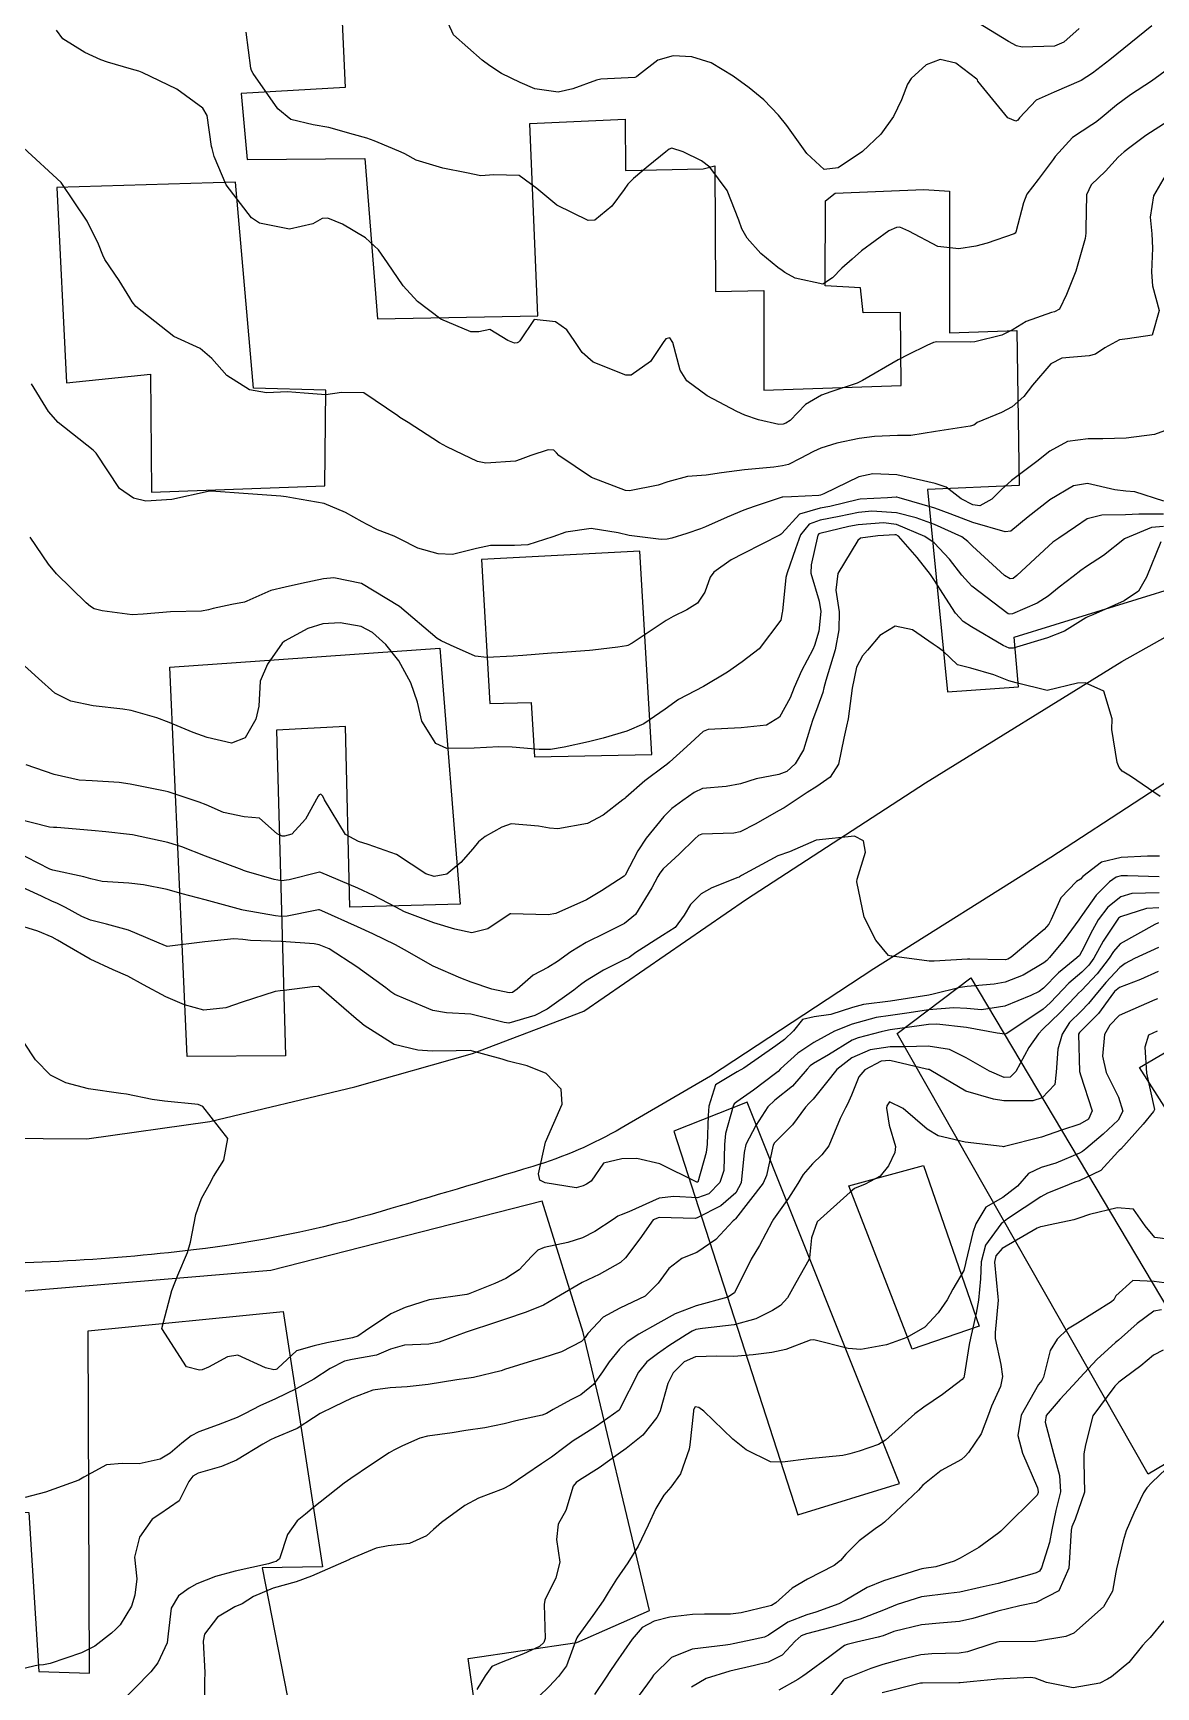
# Model space of a CAD drawing. Header units: metres. Extents: x 307586 to 320046, y 7427249 to 7434250.
# Drawn here: x 319440.1 to 319499, y 7429163.7 to 7429250.4 of the extents above; entities that cross this region are included whole.
import ezdxf

# ---------------------------------------------------------------- set-up
doc = ezdxf.new("R2010")
doc.units = ezdxf.units.M
doc.header["$MEASUREMENT"] = 0
for name, color, linetype in [('Curvas de Nivel 1m', 11, 'Continuous'), ('Curvas de Nivel 5m', 15, 'Continuous'), ('Edificações', 30, 'Continuous'), ('Vias Primárias', 230, 'Continuous')]:
    doc.layers.add(name, color=color, linetype=linetype)

msp = doc.modelspace()

# ---------------------------------------------------------------- linework, layer by layer
at = {"layer": 'Curvas de Nivel 1m', "flags": 128}
for points, elevation in [([(319498.755, 7429250.785), (319497.653, 7429249.89), (319496.544, 7429249.001), (319495.637, 7429248.3), (319495.044, 7429247.919), (319493.627, 7429247.3), (319492.687, 7429246.885), (319491.812, 7429245.958), (319491.727, 7429245.843), (319491.61, 7429245.788), (319491.2, 7429245.964), (319489.632, 7429247.878), (319489.602, 7429247.95), (319489.58, 7429247.981), (319488.47, 7429248.826), (319487.643, 7429249.024), (319486.924, 7429248.733), (319486.135, 7429248.025), (319485.94, 7429247.717), (319485.622, 7429246.897), (319485.202, 7429246.036), (319484.546, 7429245.098), (319483.585, 7429244.199), (319483.503, 7429244.142), (319483.367, 7429244.062), (319482.308, 7429243.341), (319481.575, 7429243.249), (319480.666, 7429244.089), (319479.605, 7429245.563), (319479.171, 7429246.107), (319478.406, 7429246.903), (319477.627, 7429247.533), (319476.788, 7429248.138), (319475.64, 7429248.834), (319474.634, 7429249.157), (319473.643, 7429249.212), (319472.841, 7429248.988), (319471.837, 7429248.198), (319471.722, 7429248.109), (319471.632, 7429248.076), (319469.862, 7429247.986), (319469.629, 7429247.942), (319468.386, 7429247.474), (319467.619, 7429247.302), (319466.402, 7429247.481), (319465.626, 7429247.803), (319464.655, 7429248.285), (319464.031, 7429248.688), (319463.64, 7429248.983), (319462.133, 7429250.315), (319461.668, 7429251.346)], 862), ([(319494.945, 7429250.64), (319494.132, 7429249.933), (319493.651, 7429249.721), (319491.942, 7429249.665), (319491.651, 7429249.73), (319491.24, 7429249.964), (319489.667, 7429250.917)], 863), ([(319499.64, 7429248.554), (319498.73, 7429247.874), (319497.626, 7429247.156), (319496.899, 7429246.618), (319496.04, 7429245.906), (319495.802, 7429245.716), (319495.608, 7429245.596), (319494.589, 7429244.934), (319493.687, 7429243.938), (319493.581, 7429243.779), (319492.788, 7429242.73), (319492.198, 7429241.954), (319492.011, 7429241.5), (319491.623, 7429239.959), (319491.58, 7429239.912), (319491.532, 7429239.883), (319490.118, 7429239.384), (319489.525, 7429239.231), (319488.63, 7429239.099), (319487.525, 7429239.216), (319485.999, 7429240.025), (319485.536, 7429240.218), (319485.355, 7429240.213), (319484.95, 7429240.039), (319483.522, 7429238.977), (319483.037, 7429238.546), (319482.488, 7429238.07), (319482.009, 7429237.574), (319481.505, 7429237.242), (319480.052, 7429237.55), (319479.51, 7429237.854), (319479.362, 7429237.953), (319479.143, 7429238.106), (319478.246, 7429238.845), (319477.528, 7429239.653), (319477.245, 7429240.133), (319477.087, 7429240.587), (319476.483, 7429242.141), (319475.575, 7429243.376), (319475.133, 7429243.711), (319474.176, 7429244.171), (319473.586, 7429244.362), (319473.443, 7429244.323), (319473.258, 7429244.183), (319472.346, 7429243.422), (319471.569, 7429242.776), (319471.279, 7429242.489), (319471.086, 7429242.205), (319470.442, 7429241.319), (319469.539, 7429240.597), (319469.189, 7429240.575), (319467.55, 7429241.372), (319466.505, 7429242.261), (319465.57, 7429242.935), (319464.247, 7429242.967), (319463.569, 7429242.919), (319462.811, 7429243.068), (319461.573, 7429243.316), (319460.167, 7429243.744), (319459.58, 7429244.064), (319459.395, 7429244.157), (319458.938, 7429244.35), (319457.98, 7429244.757), (319457.588, 7429244.886), (319456.88, 7429245.087), (319455.594, 7429245.459), (319454.778, 7429245.586), (319453.597, 7429245.865), (319452.916, 7429246.427), (319451.631, 7429248.284), (319451.547, 7429248.441), (319451.508, 7429248.567), (319451.262, 7429250.444)], 861), ([(319499.576, 7429243.129), (319498.843, 7429241.871), (319498.664, 7429240.756), (319498.74, 7429239.872), (319498.781, 7429239.127), (319498.73, 7429237.872), (319498.781, 7429237.146), (319499.136, 7429235.865), (319498.773, 7429234.571), (319497.47, 7429234.373), (319497.046, 7429234.318), (319496.291, 7429233.902), (319495.803, 7429233.563), (319495.459, 7429233.472), (319494.028, 7429233.353), (319493.454, 7429233.062), (319492.484, 7429231.944), (319492.029, 7429231.356), (319491.426, 7429230.809), (319490.872, 7429230.514), (319489.597, 7429229.978), (319489.486, 7429229.906), (319489.412, 7429229.843), (319489.227, 7429229.799), (319487.408, 7429229.517), (319486.119, 7429229.309), (319485.406, 7429229.309), (319484.2, 7429229.247), (319483.404, 7429229.141), (319482.24, 7429228.906), (319481.398, 7429228.636), (319481.015, 7429228.466), (319480.311, 7429228.091), (319479.696, 7429227.791), (319479.389, 7429227.713), (319478.932, 7429227.65), (319477.387, 7429227.502), (319476.189, 7429227.338), (319475.384, 7429227.229), (319474.396, 7429227.147), (319473.373, 7429226.874), (319472.856, 7429226.692), (319471.366, 7429226.404), (319471.151, 7429226.418), (319469.376, 7429227.107), (319467.66, 7429228.246), (319467.536, 7429228.39), (319467.396, 7429228.541), (319467.091, 7429228.558), (319466.188, 7429228.262), (319465.621, 7429228.037), (319465.388, 7429227.961), (319463.823, 7429227.849), (319463.388, 7429227.938), (319462.625, 7429228.302), (319461.79, 7429228.709), (319461.399, 7429228.92), (319459.755, 7429229.991), (319459.411, 7429230.196), (319459.321, 7429230.251), (319459.214, 7429230.343), (319457.431, 7429231.546), (319456.256, 7429231.556), (319455.429, 7429231.431), (319454.31, 7429231.526), (319453.431, 7429231.593), (319452.318, 7429231.542), (319451.432, 7429231.693), (319450.249, 7429232.452), (319449.452, 7429233.335), (319448.856, 7429233.868), (319447.463, 7429234.49), (319445.479, 7429236.073), (319445.281, 7429236.313), (319445.166, 7429236.515), (319444.594, 7429237.426), (319443.845, 7429238.535), (319443.736, 7429238.758), (319443.521, 7429239.328), (319442.92, 7429240.546), (319441.563, 7429242.56), (319439.581, 7429244.385)], 859), ([(319499.41, 7429229.546), (319498.896, 7429229.356), (319497.406, 7429229.162), (319496.181, 7429229.127), (319495.405, 7429229.137), (319494.333, 7429228.992), (319493.398, 7429228.486), (319492.713, 7429227.94), (319491.383, 7429226.946), (319490.863, 7429226.48), (319490.365, 7429225.97), (319489.722, 7429225.622), (319489.368, 7429225.668), (319488.753, 7429225.989), (319487.968, 7429226.59), (319487.381, 7429226.789), (319486.394, 7429227.009), (319485.385, 7429227.234), (319484.126, 7429227.302), (319483.384, 7429227.128), (319481.55, 7429226.252), (319481.374, 7429226.173), (319481.296, 7429226.159), (319479.849, 7429226.095), (319479.398, 7429226.074), (319479.373, 7429226.074), (319477.899, 7429225.587), (319477.362, 7429225.383), (319476.478, 7429225.017), (319475.348, 7429224.513), (319475.09, 7429224.408), (319474.36, 7429224.16), (319473.588, 7429223.92), (319473.34, 7429223.872), (319473.024, 7429223.859), (319471.342, 7429224.062), (319470.761, 7429224.206), (319469.345, 7429224.431), (319468.02, 7429224.24), (319467.34, 7429223.985), (319466.029, 7429223.57), (319465.336, 7429223.536), (319464.08, 7429223.538), (319463.334, 7429223.376), (319462.079, 7429223.057), (319461.331, 7429223.1), (319460.266, 7429223.398), (319459.338, 7429223.862), (319459.014, 7429224.019), (319458.151, 7429224.358), (319457.609, 7429224.63), (319457.347, 7429224.78), (319456.465, 7429225.265), (319455.356, 7429225.734), (319453.74, 7429226.026), (319453.36, 7429226.092), (319453.075, 7429226.129), (319451.361, 7429226.248), (319449.432, 7429226.39), (319449.362, 7429226.388), (319449.27, 7429226.369), (319447.357, 7429225.941), (319446.004, 7429225.856), (319445.358, 7429226.01), (319444.619, 7429226.517), (319443.39, 7429228.374), (319443.231, 7429228.542), (319441.407, 7429229.99), (319440.896, 7429230.565), (319440, 7429232.009)], 858), ([(319499.373, 7429225.86), (319497.85, 7429226.355), (319497.378, 7429226.38), (319496.812, 7429226.462), (319495.382, 7429226.787), (319494.636, 7429226.662), (319493.402, 7429225.93), (319493.386, 7429225.917), (319492.271, 7429225.035), (319491.348, 7429224.279), (319491.064, 7429224.246), (319489.354, 7429224.736), (319488.167, 7429225.192), (319487.365, 7429225.49), (319485.505, 7429226.029), (319485.373, 7429226.064), (319485.337, 7429226.067), (319484.887, 7429226.035), (319483.457, 7429225.963), (319483.371, 7429225.95), (319481.857, 7429225.581), (319481.364, 7429225.502), (319480.27, 7429225.18), (319479.344, 7429224.164), (319479.315, 7429224.129), (319479.262, 7429224.101), (319477.333, 7429223.123), (319476.685, 7429222.781), (319475.783, 7429222.145), (319475.593, 7429221.873), (319475.307, 7429221.088), (319474.934, 7429220.519), (319474.363, 7429220.159), (319473.647, 7429219.809), (319473.287, 7429219.603), (319471.494, 7429218.415), (319471.274, 7429218.299), (319471.202, 7429218.272), (319470.74, 7429218.205), (319469.445, 7429218.043), (319469.27, 7429218.031), (319467.598, 7429217.915), (319467.268, 7429217.892), (319465.769, 7429217.762), (319465.265, 7429217.732), (319463.882, 7429217.665), (319463.264, 7429217.725), (319461.969, 7429218.31), (319461.488, 7429218.529), (319461.276, 7429218.657), (319459.293, 7429220.34), (319457.31, 7429221.535), (319455.86, 7429221.84), (319455.314, 7429221.797), (319454.169, 7429221.543), (319453.307, 7429221.347), (319452.547, 7429221.179), (319451.296, 7429220.626), (319451.165, 7429220.571), (319450.505, 7429220.448), (319449.522, 7429220.226), (319449.29, 7429220.157), (319448.921, 7429220.097), (319447.289, 7429220.065), (319445.862, 7429219.929), (319445.287, 7429219.906), (319443.712, 7429220.102), (319443.29, 7429220.211), (319443.095, 7429220.337), (319442.879, 7429220.536), (319441.315, 7429222.044), (319440.893, 7429222.564), (319439.935, 7429223.976)], 857), ([(319499.363, 7429225.185), (319498.06, 7429225.182), (319497.362, 7429225.144), (319496.129, 7429225.135), (319495.358, 7429224.93), (319494.747, 7429224.521), (319493.864, 7429223.925), (319493.563, 7429223.706), (319493.339, 7429223.518), (319491.675, 7429221.955), (319491.479, 7429221.799), (319491.32, 7429221.783), (319491.016, 7429221.963), (319489.338, 7429223.497), (319489.104, 7429223.747), (319488.781, 7429223.988), (319487.352, 7429224.633), (319486.39, 7429224.988), (319485.361, 7429225.257), (319484.064, 7429225.341), (319483.361, 7429225.267), (319482.362, 7429225.06), (319481.355, 7429224.86), (319480.776, 7429224.661), (319480.334, 7429224.09), (319480.07, 7429223.358), (319479.621, 7429222.097), (319479.564, 7429221.853), (319479.381, 7429220.099), (319479.37, 7429220.021), (319479.288, 7429219.625), (319478.158, 7429218.117), (319477.263, 7429217.441), (319476.49, 7429216.902), (319475.243, 7429216.15), (319473.932, 7429215.467), (319473.231, 7429214.959), (319472.108, 7429214.187), (319471.219, 7429213.793), (319469.985, 7429213.442), (319469.213, 7429213.248), (319467.932, 7429212.961), (319467.209, 7429212.847), (319466.628, 7429212.837), (319465.21, 7429212.962), (319464.504, 7429212.983), (319463.209, 7429212.916), (319461.783, 7429212.886), (319461.211, 7429213.148), (319460.478, 7429214.327), (319460.245, 7429215.318), (319459.893, 7429216.333), (319459.26, 7429217.484), (319458.59, 7429218.35), (319457.885, 7429218.967), (319457.282, 7429219.281), (319456.182, 7429219.483), (319455.283, 7429219.434), (319454.501, 7429219.178), (319453.274, 7429218.522), (319453.142, 7429218.412), (319452.372, 7429217.307), (319451.99, 7429216.429), (319451.918, 7429215.118), (319451.766, 7429214.432), (319451.213, 7429213.459), (319450.491, 7429213.167), (319449.213, 7429213.471), (319448.482, 7429213.738), (319447.221, 7429214.26), (319446.574, 7429214.496), (319445.227, 7429214.886), (319444.788, 7429214.954), (319443.229, 7429215.125), (319442.067, 7429215.383), (319441.235, 7429215.79), (319440.378, 7429216.569), (319439.258, 7429217.579)], 856), ([(319499.214, 7429223.734), (319498.465, 7429221.873), (319498.045, 7429221.146), (319497.304, 7429220.64), (319496.787, 7429220.409), (319495.654, 7429219.906), (319495.398, 7429219.803), (319495.291, 7429219.74), (319494.165, 7429219.04), (319493.281, 7429218.69), (319491.471, 7429218.154), (319491.275, 7429218.147), (319490.95, 7429218.29), (319489.286, 7429219.279), (319488.858, 7429219.556), (319488.45, 7429219.993), (319487.319, 7429221.754), (319487.143, 7429222.012), (319486.443, 7429222.908), (319485.459, 7429224.029), (319485.344, 7429224.09), (319485.277, 7429224.098), (319484.378, 7429224.04), (319483.475, 7429223.915), (319483.34, 7429223.803), (319482.279, 7429222.066), (319482.184, 7429221.193), (319482.346, 7429220.064), (319482.341, 7429219.121), (319482.137, 7429218.067), (319481.649, 7429216.466), (319481.551, 7429216.076), (319481.497, 7429215.829), (319481.238, 7429215.112), (319480.952, 7429214.357), (319480.862, 7429214.084), (319480.475, 7429212.823), (319480.041, 7429212.092), (319479.603, 7429211.689), (319479.194, 7429211.528), (319477.999, 7429211.31), (319477.187, 7429211.042), (319476.43, 7429210.892), (319475.183, 7429210.796), (319474.751, 7429210.583), (319474.161, 7429210.16), (319473.588, 7429209.747), (319473.165, 7429209.335), (319472.232, 7429208.184), (319471.799, 7429207.534), (319471.124, 7429206.251), (319471.101, 7429206.223), (319471.074, 7429206.2), (319469.899, 7429205.428), (319469.11, 7429204.962), (319467.499, 7429204.244), (319467.102, 7429204.167), (319465.14, 7429204.232), (319465.102, 7429204.224), (319463.937, 7429203.439), (319463.092, 7429203.224), (319462.208, 7429203.418), (319461.097, 7429203.752), (319459.555, 7429204.335), (319459.105, 7429204.57), (319457.943, 7429205.19), (319457.115, 7429205.572), (319455.173, 7429206.389), (319455.123, 7429206.408), (319455.106, 7429206.407), (319455.036, 7429206.391), (319453.513, 7429206.012), (319453.118, 7429205.963), (319452.721, 7429206.018), (319451.284, 7429206.438), (319451.124, 7429206.494), (319451.042, 7429206.523), (319449.135, 7429207.245), (319447.891, 7429207.729), (319447.145, 7429207.97), (319445.297, 7429208.362), (319445.151, 7429208.381), (319443.896, 7429208.523), (319443.154, 7429208.593), (319441.339, 7429208.742), (319441.155, 7429208.747), (319440.946, 7429208.771), (319439.159, 7429209.231)], 854), ([(319499.181, 7429210.382), (319497.633, 7429211.447), (319497.2, 7429211.712), (319497.033, 7429211.892), (319496.933, 7429212.166), (319496.65, 7429213.896), (319496.673, 7429214.454), (319496.227, 7429215.9), (319495.257, 7429216.337), (319494.857, 7429216.314), (319493.253, 7429215.93), (319491.642, 7429216.34), (319491.258, 7429216.448), (319490.472, 7429216.756), (319489.264, 7429217.113), (319488.557, 7429217.281), (319487.811, 7429218.002), (319487.495, 7429218.226), (319487.276, 7429218.368), (319486.196, 7429219.109), (319485.286, 7429219.309), (319484.493, 7429218.825), (319483.843, 7429218.044), (319483.571, 7429217.746), (319483.264, 7429217.153), (319483.041, 7429216.053), (319482.829, 7429214.456), (319482.74, 7429214.057), (319482.596, 7429213.439), (319482.319, 7429212.063), (319481.879, 7429211.383), (319481.185, 7429210.906), (319480.675, 7429210.591), (319479.942, 7429210.092), (319479.477, 7429209.79), (319479.168, 7429209.623), (319477.987, 7429208.943), (319477.157, 7429208.515), (319476.838, 7429208.451), (319475.155, 7429208.404), (319474.978, 7429208.328), (319474.785, 7429208.154), (319473.956, 7429207.346), (319473.129, 7429206.575), (319472.945, 7429206.353), (319472.838, 7429206.174), (319472.525, 7429205.587), (319471.667, 7429204.192), (319471.098, 7429203.714), (319470.084, 7429203.219), (319469.088, 7429202.728), (319468.284, 7429202.232), (319467.593, 7429201.725), (319467.07, 7429201.404), (319466.311, 7429201.011), (319465.478, 7429200.266), (319465.225, 7429200.094), (319465.051, 7429200.076), (319464.15, 7429200.279), (319463.058, 7429200.644), (319462.509, 7429200.85), (319461.07, 7429201.487), (319459.569, 7429202.335), (319459.086, 7429202.6), (319457.907, 7429203.174), (319457.095, 7429203.547), (319455.232, 7429204.389), (319455.103, 7429204.437), (319455.057, 7429204.437), (319454.873, 7429204.392), (319453.411, 7429204.096), (319453.1, 7429204.083), (319452.801, 7429204.116), (319451.103, 7429204.425), (319451.03, 7429204.441), (319449.108, 7429204.958), (319447.909, 7429205.276), (319447.113, 7429205.492), (319445.87, 7429205.747), (319445.116, 7429205.828), (319443.713, 7429205.928), (319443.118, 7429206.054), (319442.741, 7429206.158), (319441.122, 7429206.505), (319440.972, 7429206.562), (319439.137, 7429207.512)], 853), ([(319499.147, 7429207.24), (319498.522, 7429207.245), (319497.146, 7429207.169), (319496.114, 7429206.93), (319495.136, 7429206.18), (319495, 7429206.046), (319494.803, 7429205.913), (319493.973, 7429205.068), (319493.478, 7429203.926), (319493.35, 7429203.678), (319493.098, 7429203.401), (319491.368, 7429201.956), (319491.194, 7429201.845), (319491.081, 7429201.814), (319489.205, 7429201.855), (319489.081, 7429201.852), (319487.334, 7429201.751), (319487.079, 7429201.751), (319485.116, 7429201.996), (319485.082, 7429202.001), (319484.939, 7429202.031), (319484.277, 7429202.852), (319483.656, 7429204.044), (319483.272, 7429205.907), (319483.289, 7429206.048), (319483.729, 7429207.462), (319483.628, 7429208.045), (319483.155, 7429208.3), (319481.153, 7429208.08), (319479.758, 7429207.483), (319479.145, 7429207.26), (319477.233, 7429206.237), (319477.123, 7429206.159), (319477.104, 7429206.15), (319477.043, 7429206.131), (319475.682, 7429205.58), (319475.114, 7429205.271), (319474.551, 7429204.713), (319474.223, 7429204.159), (319473.757, 7429203.503), (319473.092, 7429203.096), (319471.686, 7429202.191), (319471.342, 7429201.933), (319471.077, 7429201.81), (319470.003, 7429201.277), (319469.06, 7429200.696), (319468.785, 7429200.496), (319468.448, 7429200.229), (319467.043, 7429199.226), (319466.399, 7429198.896), (319465.035, 7429198.498), (319464.787, 7429198.521), (319463.04, 7429198.956), (319461.765, 7429199.034), (319461.041, 7429199.148), (319459.634, 7429199.748), (319459.05, 7429199.999), (319458.843, 7429200.136), (319458.587, 7429200.347), (319457.069, 7429201.447), (319455.609, 7429202.385), (319455.085, 7429202.604), (319454.832, 7429202.646), (319453.087, 7429202.773), (319451.485, 7429202.832), (319451.087, 7429202.875), (319450.615, 7429202.918), (319449.086, 7429202.755), (319447.114, 7429202.52), (319447.083, 7429202.524), (319447.036, 7429202.538), (319445.091, 7429203.365), (319443.937, 7429203.679), (319443.097, 7429203.892), (319442.648, 7429204.087), (319441.784, 7429204.55), (319441.324, 7429204.776), (319441.106, 7429204.874), (319440.521, 7429205.154), (319439.115, 7429205.803)], 852), ([(319499.136, 7429206.156), (319497.472, 7429206.22), (319497.136, 7429206.214), (319496.877, 7429206.151), (319496.522, 7429205.896), (319495.827, 7429205.198), (319495.107, 7429204.196), (319494.993, 7429204.023), (319494.913, 7429203.912), (319494.151, 7429202.861), (319493.39, 7429201.927), (319493.237, 7429201.773), (319493.079, 7429201.647), (319492.002, 7429201.013), (319491.063, 7429200.648), (319490.484, 7429200.543), (319489.059, 7429200.412), (319488.691, 7429200.353), (319487.274, 7429200.007), (319487.052, 7429199.967), (319485.379, 7429199.697), (319485.049, 7429199.65), (319483.623, 7429199.468), (319483.046, 7429199.32), (319481.913, 7429198.938), (319481.04, 7429198.832), (319480.433, 7429198.692), (319479.954, 7429198.091), (319479.489, 7429197.634), (319479.025, 7429197.297), (319477.363, 7429196.125), (319477.001, 7429195.945), (319475.873, 7429195.262), (319475.514, 7429194.145), (319475.48, 7429193.643), (319475.432, 7429192.145), (319475.387, 7429191.715), (319474.946, 7429190.15), (319474.897, 7429190.15), (319472.947, 7429191.121), (319471.746, 7429191.394), (319470.951, 7429191.383), (319470.005, 7429191.152), (319469.348, 7429190.216), (319469.103, 7429190.046), (319468.93, 7429189.967), (319468.556, 7429189.852), (319466.932, 7429190.126), (319466.665, 7429190.253), (319466.591, 7429190.6), (319466.963, 7429192.25), (319467.832, 7429194.237), (319467.784, 7429195.031), (319466.999, 7429195.846), (319466.001, 7429196.26), (319465.006, 7429196.505), (319464.681, 7429196.6), (319463.014, 7429197.051), (319462.276, 7429197.039), (319461.013, 7429197.019), (319460.264, 7429197.077), (319459.018, 7429197.378), (319457.455, 7429198.364), (319457.226, 7429198.558), (319457.036, 7429198.724), (319455.083, 7429200.39), (319455.053, 7429200.41), (319455.029, 7429200.415), (319454.742, 7429200.393), (319453.261, 7429200.198), (319453.051, 7429200.19), (319452.782, 7429200.145), (319451.044, 7429199.591), (319450.188, 7429199.302), (319449.04, 7429199.169), (319448.023, 7429199.455), (319447.047, 7429199.872), (319445.881, 7429200.502), (319445.06, 7429200.964), (319444.291, 7429201.291), (319443.073, 7429201.848), (319441.871, 7429202.548), (319441.372, 7429202.841), (319441.087, 7429202.992), (319440.335, 7429203.323), (319439.094, 7429203.695)], 851), ([(319499.102, 7429203.755), (319498.901, 7429203.663), (319497.09, 7429202.643), (319496.734, 7429202.246), (319496.508, 7429201.896), (319495.885, 7429201.087), (319495.057, 7429200.204), (319494.908, 7429200.058), (319494.762, 7429199.913), (319493.929, 7429199.036), (319493.035, 7429198.171), (319492.798, 7429197.934), (319492.302, 7429197.217), (319491.614, 7429195.951), (319491.312, 7429195.652), (319491.008, 7429195.646), (319490.229, 7429195.968), (319489.02, 7429196.673), (319488.137, 7429197.106), (319487.026, 7429197.282), (319485.793, 7429197.255), (319485.025, 7429197.256), (319483.971, 7429197.093), (319483.019, 7429196.676), (319482.225, 7429196.062), (319481.692, 7429195.38), (319480.989, 7429194.504), (319480.779, 7429194.289), (319480.596, 7429194.084), (319479.903, 7429193.161), (319478.964, 7429192.216), (319478.899, 7429192.101), (319478.546, 7429190.498), (319478.372, 7429190.108), (319476.914, 7429188.226), (319476.863, 7429188.181), (319476.801, 7429188.131), (319475.886, 7429187.153), (319474.888, 7429186.473), (319474.658, 7429186.381), (319474.108, 7429186.158), (319473.417, 7429185.626), (319472.87, 7429184.868), (319472.189, 7429184.18), (319470.856, 7429183.547), (319469.983, 7429183.077), (319469.181, 7429182.217), (319469.041, 7429182.017), (319468.837, 7429181.798), (319467.8, 7429181.259), (319466.824, 7429180.948), (319466.281, 7429180.789), (319464.814, 7429180.326), (319464.771, 7429180.313), (319464.626, 7429180.272), (319463.176, 7429179.92), (319462.809, 7429179.861), (319462.303, 7429179.793), (319460.805, 7429179.548), (319459.707, 7429179.428), (319458.803, 7429179.376), (319457.909, 7429179.242), (319456.798, 7429178.829), (319455.853, 7429178.374), (319455.143, 7429178.029), (319454.784, 7429177.799), (319453.928, 7429177.246), (319452.768, 7429176.749), (319452.533, 7429176.647), (319452.137, 7429176.419), (319450.754, 7429175.581), (319449.959, 7429175.24), (319448.747, 7429174.902), (319448.464, 7429174.744), (319448.262, 7429174.465), (319447.749, 7429173.454), (319446.726, 7429172.74), (319446.331, 7429172.486), (319445.666, 7429171.538), (319445.412, 7429170.499), (319445.536, 7429169.352), (319445.428, 7429168.499), (319445.241, 7429167.925), (319444.65, 7429166.954), (319444.432, 7429166.726), (319444.192, 7429166.515), (319443.323, 7429165.836), (319442.632, 7429165.478), (319440.987, 7429164.915), (319440.626, 7429164.855), (319440.351, 7429164.838), (319439.227, 7429164.574)], 848), ([(319499.113, 7429204.544), (319498.474, 7429204.508), (319497.105, 7429204.061), (319497.005, 7429203.991), (319496.927, 7429203.892), (319496.204, 7429202.787), (319495.708, 7429201.904), (319495.45, 7429201.534), (319495.072, 7429201.169), (319494.391, 7429200.589), (319493.762, 7429199.923), (319493.426, 7429199.55), (319493.046, 7429199.228), (319491.148, 7429197.958), (319491.032, 7429197.907), (319490.637, 7429197.964), (319489.036, 7429198.257), (319487.478, 7429198.444), (319487.037, 7429198.427), (319486.675, 7429198.375), (319485.034, 7429198.139), (319484.942, 7429198.122), (319484.56, 7429198.035), (319483.345, 7429197.731), (319483.028, 7429197.594), (319481.792, 7429196.839), (319481.016, 7429196.376), (319480.839, 7429196.258), (319480.668, 7429196.083), (319479.898, 7429195.192), (319478.988, 7429194.463), (319478.605, 7429194.106), (319477.977, 7429193.119), (319477.465, 7429192.122), (319477.369, 7429191.712), (319477.211, 7429190.126), (319476.928, 7429189.592), (319476.141, 7429188.917), (319474.914, 7429188.279), (319474.807, 7429188.258), (319472.914, 7429188.311), (319472.604, 7429188.175), (319471.897, 7429187.186), (319471.145, 7429186.196), (319470.88, 7429185.949), (319469.772, 7429185.313), (319468.87, 7429184.891), (319467.749, 7429184.237), (319466.858, 7429183.711), (319465.933, 7429183.339), (319464.85, 7429182.971), (319464.333, 7429182.791), (319462.843, 7429182.31), (319462.79, 7429182.291), (319461.384, 7429181.762), (319460.833, 7429181.656), (319459.554, 7429181.611), (319458.829, 7429181.401), (319458.09, 7429181.085), (319456.82, 7429180.866), (319456.411, 7429180.775), (319455.673, 7429180.377), (319454.807, 7429179.828), (319453.887, 7429179.314), (319452.797, 7429178.802), (319451.971, 7429178.422), (319451.2, 7429178.021), (319450.784, 7429177.817), (319449.8, 7429177.428), (319448.772, 7429177.061), (319448.374, 7429176.859), (319447.88, 7429176.469), (319447.28, 7429175.952), (319446.754, 7429175.631), (319445.644, 7429175.388), (319444.752, 7429175.403), (319443.939, 7429175.331), (319442.745, 7429174.692), (319442.488, 7429174.534), (319440.733, 7429173.898), (319439.673, 7429173.626)], 849), ([(319499.089, 7429202.465), (319497.836, 7429201.879), (319497.347, 7429201.617), (319497.076, 7429201.418), (319496.335, 7429200.627), (319495.736, 7429199.903), (319495.428, 7429199.528), (319495.045, 7429199.118), (319494.437, 7429198.518), (319494.038, 7429197.92), (319493.82, 7429197.127), (319493.729, 7429195.923), (319493.654, 7429195.273), (319492.993, 7429194.575), (319492.506, 7429194.422), (319490.99, 7429194.424), (319490.443, 7429194.513), (319488.997, 7429194.934), (319487.159, 7429196.008), (319487.066, 7429196.062), (319487.014, 7429196.071), (319486.94, 7429196.084), (319485.018, 7429196.53), (319484.559, 7429196.493), (319483.701, 7429196.043), (319483.378, 7429195.676), (319482.993, 7429194.711), (319482.795, 7429194.243), (319482.693, 7429194.054), (319482.409, 7429193.491), (319481.819, 7429192.067), (319481.441, 7429191.587), (319480.949, 7429191.125), (319480.466, 7429190.558), (319480.184, 7429190.087), (319479.703, 7429189.314), (319478.914, 7429188.215), (319478.846, 7429188.101), (319478.177, 7429186.827), (319477.744, 7429186.117), (319476.865, 7429184.352), (319476.509, 7429184.125), (319474.858, 7429183.68), (319473.762, 7429183.253), (319472.849, 7429182.744), (319471.858, 7429182.185), (319471.245, 7429181.786), (319470.831, 7429181.391), (319470.286, 7429180.74), (319469.936, 7429180.209), (319469.477, 7429179.543), (319468.801, 7429179.008), (319468.277, 7429178.746), (319467.356, 7429178.234), (319467.006, 7429178.021), (319466.788, 7429177.933), (319465.399, 7429177.646), (319464.781, 7429177.49), (319463.778, 7429177.28), (319462.776, 7429177.134), (319462.058, 7429177.016), (319460.771, 7429176.833), (319460.362, 7429176.731), (319459.453, 7429176.333), (319458.998, 7429176.1), (319458.759, 7429175.96), (319457.788, 7429175.314), (319456.745, 7429174.613), (319456.407, 7429174.365), (319454.729, 7429173.037), (319454.371, 7429172.749), (319453.94, 7429172.398), (319453.43, 7429171.685), (319453.01, 7429170.407), (319452.825, 7429170.275), (319452.691, 7429170.231), (319452.426, 7429170.15), (319450.686, 7429169.764), (319449.649, 7429169.485), (319448.679, 7429169.088), (319448.269, 7429168.872), (319447.717, 7429168.47), (319447.324, 7429167.812), (319447.169, 7429166.475), (319447.113, 7429166), (319446.628, 7429164.961), (319446.26, 7429164.485), (319444.606, 7429162.785)], 847), ([(319499.073, 7429201.202), (319498.153, 7429200.788), (319497.06, 7429200.367), (319496.792, 7429200.158), (319496.6, 7429199.895), (319495.948, 7429198.997), (319495.035, 7429198.083), (319494.947, 7429197.998), (319494.903, 7429197.911), (319494.96, 7429195.964), (319494.969, 7429195.91), (319495.011, 7429195.784), (319495.627, 7429193.904), (319495.421, 7429193.463), (319494.976, 7429193.204), (319494.013, 7429192.879), (319492.969, 7429192.514), (319491.026, 7429192.022), (319490.963, 7429192.015), (319490.901, 7429192.023), (319488.966, 7429192.248), (319487.552, 7429192.585), (319486.972, 7429192.933), (319485.709, 7429194.023), (319484.988, 7429194.366), (319484.86, 7429194.156), (319484.842, 7429194.031), (319484.974, 7429193.14), (319485.311, 7429192.027), (319485.278, 7429191.707), (319484.948, 7429191.01), (319484.504, 7429190.47), (319483.717, 7429190.042), (319483.16, 7429189.819), (319482.929, 7429189.635), (319481.201, 7429188.076), (319480.904, 7429187.229), (319480.794, 7429186.181), (319480.764, 7429186.081), (319480.081, 7429184.877), (319479.646, 7429184.092), (319479.269, 7429183.686), (319478.856, 7429183.418), (319477.978, 7429182.982), (319476.848, 7429182.673), (319475.191, 7429182.489), (319474.846, 7429182.425), (319474.651, 7429182.346), (319474.325, 7429182.155), (319473.422, 7429181.576), (319472.828, 7429181.162), (319472.268, 7429180.732), (319471.826, 7429180.185), (319470.829, 7429178.235), (319470.811, 7429178.2), (319469.635, 7429177.357), (319468.772, 7429176.821), (319468.401, 7429176.591), (319467.917, 7429176.228), (319467.264, 7429175.729), (319466.754, 7429175.382), (319465.103, 7429174.265), (319464.741, 7429174.074), (319463.438, 7429173.58), (319462.732, 7429173.197), (319461.502, 7429172.308), (319461.088, 7429171.943), (319460.712, 7429171.613), (319459.826, 7429171.209), (319458.704, 7429171.096), (319458.08, 7429170.969), (319456.693, 7429170.39), (319456.674, 7429170.38), (319456.644, 7429170.361), (319454.684, 7429169.494), (319453.874, 7429169.205), (319452.678, 7429168.869), (319451.647, 7429168.425), (319451.048, 7429168.054), (319450.665, 7429167.887), (319449.75, 7429167.355), (319449.084, 7429166.456), (319449.013, 7429166.082), (319449.091, 7429164.455), (319449.082, 7429163.992), (319449.062, 7429162.455)], 846), ([(319499.035, 7429198.069), (319498.574, 7429197.867), (319498.387, 7429197.23), (319498.474, 7429195.868), (319498.881, 7429193.965), (319498.834, 7429193.862), (319498.294, 7429193.188), (319497.128, 7429191.888), (319497.033, 7429191.817), (319496.961, 7429191.738), (319496.072, 7429190.773), (319494.938, 7429190.224), (319494.702, 7429190.147), (319494.112, 7429189.918), (319493.283, 7429189.573), (319492.928, 7429189.391), (319491.185, 7429188.225), (319490.914, 7429188.031), (319490.871, 7429188.003), (319490.835, 7429187.961), (319490.021, 7429186.85), (319489.791, 7429185.971), (319489.767, 7429185.084), (319489.667, 7429183.972), (319489.534, 7429183.295), (319489.238, 7429181.976), (319489.178, 7429181.636), (319488.909, 7429179.979), (319488.885, 7429179.906), (319488.811, 7429179.808), (319487.771, 7429179.023), (319486.797, 7429178.366), (319486.327, 7429178.007), (319484.779, 7429176.625), (319484.411, 7429176.399), (319483.411, 7429176.044), (319482.915, 7429175.904), (319482.77, 7429175.868), (319482.545, 7429175.828), (319480.759, 7429175.651), (319479.374, 7429175.476), (319478.757, 7429175.497), (319477.471, 7429176.113), (319476.771, 7429176.675), (319475.249, 7429178.143), (319474.996, 7429178.348), (319474.795, 7429178.369), (319474.724, 7429178.221), (319474.711, 7429178.151), (319474.528, 7429176.391), (319474.487, 7429176.153), (319474.036, 7429174.871), (319473.532, 7429174.162), (319473.162, 7429173.742), (319472.732, 7429173.054), (319472.335, 7429172.176), (319471.821, 7429171.069), (319471.267, 7429170.191), (319470.684, 7429169.342), (319470.238, 7429168.644), (319469.972, 7429168.207), (319469.446, 7429167.427), (319468.645, 7429166.344), (319468.599, 7429166.265), (319468.587, 7429166.221), (319468.057, 7429164.797), (319467.644, 7429164.23), (319467.144, 7429163.708), (319466.612, 7429163.183)], 844), ([(319499.593, 7429187.166), (319498.907, 7429187.251), (319498.399, 7429187.865), (319497.782, 7429188.732), (319496.922, 7429188.815), (319495.474, 7429188.46), (319494.916, 7429188.26), (319494.651, 7429188.178), (319493.419, 7429187.925), (319493.008, 7429187.833), (319492.912, 7429187.815), (319492.728, 7429187.749), (319490.9, 7429186.674), (319490.561, 7429186.298), (319490.494, 7429185.964), (319490.678, 7429184.149), (319490.688, 7429183.962), (319490.538, 7429182.271), (319490.542, 7429181.963), (319490.822, 7429180.596), (319490.922, 7429179.958), (319490.808, 7429179.441), (319490.347, 7429178.415), (319490.176, 7429177.966), (319489.798, 7429176.955), (319489.138, 7429175.976), (319488.966, 7429175.782), (319488.768, 7429175.621), (319487.707, 7429175.043), (319486.747, 7429174.269), (319486.624, 7429174.123), (319486.515, 7429174.003), (319484.726, 7429172.326), (319484.561, 7429172.195), (319484.311, 7429172.034), (319483.405, 7429171.35), (319482.702, 7429170.643), (319482.426, 7429170.325), (319482.089, 7429170.059), (319480.685, 7429169.334), (319479.897, 7429168.872), (319479.04, 7429168.096), (319478.804, 7429167.965), (319478.67, 7429167.922), (319477.209, 7429167.571), (319476.664, 7429167.508), (319475.293, 7429167.511), (319474.663, 7429167.496), (319473.477, 7429167.345), (319472.658, 7429167.144), (319472.024, 7429166.808), (319471.492, 7429166.187), (319470.63, 7429164.932), (319470.327, 7429164.502), (319470.132, 7429164.205), (319469.523, 7429163.302)], 843), ([(319499.92, 7429184.807), (319498.879, 7429184.946), (319497.747, 7429185.004), (319496.868, 7429184.187), (319496.759, 7429183.987), (319496.63, 7429183.884), (319494.852, 7429182.769), (319494.318, 7429182.445), (319493.778, 7429181.921), (319493.421, 7429181.337), (319493.071, 7429179.927), (319492.984, 7429179.755), (319492.809, 7429179.543), (319491.903, 7429177.943), (319491.714, 7429176.878), (319491.968, 7429175.942), (319492.746, 7429174.128), (319492.793, 7429173.93), (319492.793, 7429173.879), (319492.741, 7429173.737), (319490.941, 7429171.957), (319490.827, 7429171.853), (319490.72, 7429171.763), (319489.669, 7429171.009), (319488.7, 7429170.44), (319488.391, 7429170.29), (319487.417, 7429169.993), (319486.794, 7429169.897), (319486.692, 7429169.879), (319486.515, 7429169.827), (319484.685, 7429169.249), (319483.821, 7429168.899), (319482.675, 7429168.227), (319482.335, 7429168.055), (319481.129, 7429167.61), (319480.664, 7429167.475), (319479.662, 7429167.086), (319478.647, 7429166.405), (319478.444, 7429166.304), (319477.551, 7429166.111), (319476.802, 7429165.958), (319476.641, 7429165.922), (319476.393, 7429165.876), (319474.638, 7429165.663), (319473.555, 7429165.239), (319472.624, 7429164.302), (319472.528, 7429164.171), (319472.307, 7429163.861), (319471.086, 7429162.193)], 842), ([(319499.248, 7429183.467), (319498.858, 7429183.385), (319497.977, 7429182.743), (319496.997, 7429181.878), (319496.914, 7429181.807), (319496.841, 7429181.744), (319495.865, 7429180.857), (319494.985, 7429179.907), (319494.811, 7429179.714), (319493.941, 7429178.779), (319493.208, 7429177.926), (319493.151, 7429177.565), (319493.6, 7429175.922), (319493.906, 7429174.768), (319493.953, 7429173.918), (319493.718, 7429172.935), (319493.502, 7429171.922), (319493.378, 7429171.258), (319492.964, 7429169.927), (319492.863, 7429169.757), (319492.69, 7429169.667), (319492.326, 7429169.572), (319490.684, 7429169.114), (319489.754, 7429168.898), (319488.68, 7429168.664), (319488.078, 7429168.587), (319486.677, 7429168.409), (319485.387, 7429168.019), (319484.67, 7429167.721), (319483.456, 7429167.251), (319482.657, 7429167.009), (319481.912, 7429166.804), (319480.649, 7429166.478), (319480.366, 7429166.364), (319480.05, 7429166.086), (319479.369, 7429165.359), (319478.632, 7429164.996), (319477.916, 7429164.821), (319476.627, 7429164.51), (319475.385, 7429164.139), (319474.618, 7429163.673)], 841), ([(319499.498, 7429175.117), (319498.751, 7429174.404), (319498.48, 7429174.129), (319498.314, 7429173.864), (319497.804, 7429172.798), (319497.401, 7429171.873), (319497.239, 7429171.351), (319496.901, 7429169.878), (319496.86, 7429169.709), (319496.681, 7429168.709), (319496.222, 7429167.887), (319494.659, 7429166.516), (319494.244, 7429166.327), (319492.654, 7429166.079), (319490.747, 7429166.052), (319490.654, 7429166.04), (319490.592, 7429166.022), (319490.413, 7429165.962), (319489.089, 7429165.533), (319488.645, 7429165.466), (319487.213, 7429165.426), (319486.643, 7429165.368), (319485.537, 7429165.119), (319484.636, 7429164.87), (319484.006, 7429164.66), (319482.623, 7429164.092), (319482.57, 7429164.051), (319482.35, 7429163.784), (319480.958, 7429162.075)], 839), ([(319499.37, 7429167.149), (319498.657, 7429166.281), (319498.446, 7429166.072), (319498.26, 7429165.864), (319497.546, 7429164.964), (319496.628, 7429164.228), (319496.417, 7429164.092), (319496.026, 7429163.889), (319494.62, 7429163.637), (319493.223, 7429163.924), (319492.626, 7429164.142), (319492.379, 7429164.182), (319490.625, 7429164.096), (319490.498, 7429164.088), (319489.396, 7429163.972), (319488.69, 7429163.912), (319488.622, 7429163.91), (319486.73, 7429163.891), (319486.622, 7429163.883), (319486.476, 7429163.857), (319484.616, 7429163.383)], 838)]:
    msp.add_lwpolyline(points, dxfattribs=dict(at, elevation=elevation))
at = {"layer": 'Curvas de Nivel 5m', "flags": 128}
for points, elevation in [([(319499.612, 7429245.79), (319498.438, 7429245.04), (319497.591, 7429244.405), (319497.301, 7429244.179), (319496.988, 7429243.896), (319496.318, 7429243.16), (319495.568, 7429242.452), (319495.32, 7429241.914), (319495.288, 7429240.162), (319495.289, 7429239.914), (319495.249, 7429239.633), (319494.771, 7429237.921), (319494.272, 7429236.699), (319493.908, 7429235.934), (319493.644, 7429235.785), (319493.49, 7429235.75), (319492.151, 7429235.282), (319491.476, 7429234.862), (319490.877, 7429234.561), (319489.467, 7429234.22), (319489.251, 7429234.198), (319487.466, 7429234.214), (319487.297, 7429234.18), (319486.949, 7429234.015), (319485.951, 7429233.532), (319485.455, 7429233.273), (319483.585, 7429232.189), (319483.444, 7429232.11), (319483.292, 7429232.052), (319481.911, 7429231.598), (319481.433, 7429231.414), (319480.58, 7429230.934), (319479.784, 7429230.096), (319479.562, 7429229.948), (319479.411, 7429229.895), (319479.188, 7429229.881), (319478.123, 7429230.119), (319477.416, 7429230.366), (319476.993, 7429230.561), (319475.431, 7429231.388), (319474.367, 7429232.166), (319474.009, 7429232.732), (319473.628, 7429234.178), (319473.467, 7429234.431), (319473.27, 7429234.377), (319473.13, 7429234.183), (319472.463, 7429233.179), (319471.446, 7429232.472), (319471.175, 7429232.473), (319469.452, 7429233.15), (319468.886, 7429233.657), (319468.495, 7429234.235), (319468.069, 7429234.841), (319467.473, 7429235.257), (319466.358, 7429235.378), (319465.612, 7429234.269), (319465.538, 7429234.193), (319465.462, 7429234.159), (319465.334, 7429234.145), (319464.977, 7429234.277), (319464.045, 7429234.868), (319463.467, 7429234.742), (319463.037, 7429234.735), (319461.474, 7429235.411), (319460.24, 7429236.332), (319459.495, 7429237.155), (319458.671, 7429238.353), (319458.195, 7429239.035), (319457.526, 7429239.669), (319456.309, 7429240.382), (319455.538, 7429240.697), (319455.246, 7429240.686), (319454.755, 7429240.402), (319453.53, 7429240.119), (319451.958, 7429240.436), (319451.537, 7429240.719), (319450.211, 7429242.454), (319449.578, 7429243.934), (319449.47, 7429244.35), (319449.447, 7429244.462), (319449.212, 7429246.079), (319448.98, 7429246.469), (319447.617, 7429247.461), (319445.8, 7429248.339), (319445.631, 7429248.4), (319445.245, 7429248.516), (319443.981, 7429248.88), (319443.638, 7429248.999), (319442.807, 7429249.382), (319441.648, 7429250.109), (319441.309, 7429250.563)], 860), ([(319499.353, 7429224.524), (319498.739, 7429224.483), (319497.343, 7429223.903), (319497.315, 7429223.89), (319496.222, 7429223.013), (319495.328, 7429222.43), (319495.018, 7429222.221), (319494.625, 7429221.917), (319493.892, 7429221.347), (319493.307, 7429220.877), (319492.736, 7429220.504), (319491.437, 7429219.958), (319491.293, 7429219.933), (319491.211, 7429219.961), (319489.314, 7429221.401), (319488.79, 7429221.988), (319488.144, 7429222.811), (319487.34, 7429223.669), (319486.846, 7429224.015), (319485.352, 7429224.633), (319484.67, 7429224.72), (319483.352, 7429224.624), (319482.868, 7429224.539), (319481.344, 7429224.172), (319481.279, 7429224.146), (319481.234, 7429224.081), (319480.887, 7429222.525), (319480.869, 7429222.085), (319481.301, 7429220.621), (319481.394, 7429220.078), (319481.283, 7429219.052), (319481.069, 7429218.288), (319480.98, 7429218.083), (319480.381, 7429216.969), (319479.994, 7429216.093), (319479.787, 7429215.553), (319479.229, 7429214.539), (319478.548, 7429214.11), (319477.221, 7429213.97), (319475.478, 7429213.89), (319475.219, 7429213.778), (319474.364, 7429213.006), (319473.452, 7429212.168), (319473.315, 7429212.055), (319473.2, 7429211.969), (319472.17, 7429211.204), (319471.175, 7429210.315), (319471.108, 7429210.266), (319471.01, 7429210.202), (319469.976, 7429209.401), (319469.16, 7429208.956), (319467.602, 7429208.688), (319467.158, 7429208.716), (319466.594, 7429208.821), (319465.16, 7429208.942), (319464.666, 7429208.767), (319463.789, 7429208.284), (319463.438, 7429207.997), (319463.143, 7429207.64), (319462.513, 7429206.919), (319461.78, 7429206.31), (319461.122, 7429206.19), (319460.683, 7429206.324), (319459.138, 7429207.328), (319457.655, 7429207.853), (319457.148, 7429208.014), (319456.472, 7429208.377), (319455.362, 7429210.197), (319455.281, 7429210.389), (319455.175, 7429210.497), (319455.093, 7429210.472), (319455.043, 7429210.391), (319454.377, 7429209.181), (319453.653, 7429208.405), (319453.27, 7429208.29), (319453.151, 7429208.293), (319452.891, 7429208.414), (319451.965, 7429209.232), (319451.162, 7429209.309), (319450.075, 7429209.54), (319449.168, 7429209.936), (319448.787, 7429210.084), (319447.589, 7429210.484), (319447.175, 7429210.618), (319447.008, 7429210.659), (319445.181, 7429211.023), (319444.594, 7429211.103), (319443.183, 7429211.189), (319442.495, 7429211.228), (319441.187, 7429211.522), (319439.729, 7429212.041)], 855), ([(319499.125, 7429205.317), (319497.707, 7429205.298), (319497.121, 7429205.124), (319496.436, 7429204.574), (319495.938, 7429203.902), (319495.634, 7429203.369), (319495.086, 7429202.268), (319494.954, 7429202.041), (319494.815, 7429201.913), (319493.854, 7429201.139), (319493.059, 7429200.335), (319492.836, 7429200.154), (319492.402, 7429199.94), (319491.047, 7429199.379), (319489.824, 7429199.194), (319489.046, 7429199.264), (319488.358, 7429199.303), (319487.045, 7429199.186), (319486.026, 7429199.037), (319485.042, 7429198.899), (319484.297, 7429198.781), (319483.037, 7429198.444), (319482.116, 7429198.064), (319481.027, 7429197.474), (319480.192, 7429196.917), (319479.283, 7429196.097), (319479.149, 7429195.961), (319479.009, 7429195.844), (319477.86, 7429194.981), (319476.985, 7429194.371), (319476.855, 7429194.26), (319476.791, 7429194.132), (319476.395, 7429192.709), (319476.342, 7429192.136), (319476.311, 7429190.768), (319476.104, 7429190.138), (319475.527, 7429189.544), (319474.925, 7429189.331), (319473.689, 7429189.399), (319472.924, 7429189.318), (319471.326, 7429188.603), (319470.915, 7429188.435), (319470.748, 7429188.368), (319470.495, 7429188.204), (319469.548, 7429187.569), (319468.898, 7429187.236), (319468.131, 7429186.995), (319466.89, 7429186.734), (319466.549, 7429186.593), (319466.216, 7429186.257), (319465.576, 7429185.563), (319464.871, 7429185.104), (319464.297, 7429184.847), (319462.909, 7429184.29), (319462.878, 7429184.275), (319462.838, 7429184.265), (319460.86, 7429183.992), (319459.605, 7429183.583), (319458.852, 7429183.252), (319457.521, 7429182.36), (319457.121, 7429182.083), (319456.837, 7429181.998), (319455.489, 7429181.724), (319454.831, 7429181.577), (319453.908, 7429181.318), (319452.926, 7429180.409), (319452.864, 7429180.358), (319452.812, 7429180.336), (319452.708, 7429180.308), (319452.267, 7429180.418), (319450.823, 7429181.08), (319450.276, 7429180.991), (319449.288, 7429180.455), (319448.953, 7429180.317), (319448.811, 7429180.293), (319448.136, 7429180.467), (319446.843, 7429182.49), (319447.37, 7429184.482), (319447.677, 7429185.284), (319448.188, 7429186.47), (319448.344, 7429187.015), (319448.626, 7429188.464), (319448.921, 7429189.305), (319449.33, 7429190.054), (319449.545, 7429190.454), (319450.088, 7429191.306), (319450.294, 7429192.447), (319448.98, 7429194.128), (319448.74, 7429194.224), (319446.982, 7429194.403), (319446.325, 7429194.497), (319444.985, 7429194.763), (319444.692, 7429194.807), (319442.988, 7429195.056), (319441.806, 7429195.362), (319440.995, 7429195.763), (319440.22, 7429196.568), (319439.03, 7429198.374)], 850), ([(319499.052, 7429199.759), (319498.907, 7429199.717), (319497.043, 7429198.89), (319496.543, 7429198.39), (319496.272, 7429197.898), (319496.165, 7429196.755), (319496.358, 7429195.897), (319496.994, 7429194.605), (319497.222, 7429193.886), (319496.978, 7429193.403), (319496.189, 7429192.68), (319495.279, 7429191.907), (319495.107, 7429191.762), (319494.959, 7429191.679), (319493.713, 7429191.16), (319492.948, 7429190.928), (319492.274, 7429190.609), (319491.707, 7429189.948), (319490.927, 7429189.36), (319490.043, 7429188.848), (319489.524, 7429187.974), (319489.371, 7429187.512), (319488.996, 7429185.979), (319488.983, 7429185.888), (319488.886, 7429185.518), (319488.317, 7429184.54), (319488.008, 7429183.989), (319487.552, 7429183.296), (319486.848, 7429182.557), (319485.9, 7429182.014), (319485.14, 7429181.724), (319484.837, 7429181.629), (319483.497, 7429181.379), (319482.834, 7429181.429), (319481.031, 7429181.887), (319480.84, 7429181.87), (319479.55, 7429181.375), (319478.83, 7429181.23), (319477.841, 7429181.096), (319476.826, 7429181.015), (319475.933, 7429181.027), (319474.826, 7429180.99), (319474.233, 7429180.744), (319473.643, 7429180.162), (319473.367, 7429179.605), (319472.967, 7429178.168), (319472.92, 7429178.039), (319472.787, 7429177.808), (319472.057, 7429176.898), (319471.181, 7429176.194), (319470.76, 7429175.896), (319469.776, 7429175.186), (319468.746, 7429174.528), (319468.557, 7429174.41), (319468.402, 7429174.223), (319468.025, 7429172.932), (319467.625, 7429172.231), (319467.526, 7429171.417), (319467.709, 7429170.23), (319467.497, 7429169.419), (319466.924, 7429168.237), (319466.889, 7429168.018), (319466.931, 7429166.237), (319466.866, 7429166.012), (319466.639, 7429165.817), (319465.81, 7429165.428), (319464.63, 7429164.979), (319464.148, 7429164.754), (319463.789, 7429164.278), (319463.35, 7429163.548)], 845), ([(319499.338, 7429181.352), (319498.831, 7429181.084), (319498.163, 7429180.527), (319497.289, 7429179.875), (319497.025, 7429179.664), (319496.809, 7429179.451), (319495.658, 7429177.897), (319495.267, 7429176.391), (319495.182, 7429175.904), (319495.182, 7429175.489), (319495.218, 7429173.903), (319494.729, 7429172.478), (319494.546, 7429172.091), (319494.511, 7429171.912), (319494.422, 7429170.188), (319494.394, 7429169.913), (319493.864, 7429168.735), (319492.675, 7429168.123), (319491.823, 7429167.943), (319490.67, 7429167.657), (319489.362, 7429167.277), (319488.664, 7429167.123), (319487.615, 7429167.039), (319486.662, 7429166.945), (319485.225, 7429166.588), (319484.656, 7429166.377), (319484.395, 7429166.293), (319483.257, 7429166.044), (319482.772, 7429165.919), (319482.641, 7429165.856), (319481.867, 7429165.293), (319480.626, 7429164.374), (319480.45, 7429164.257), (319480.189, 7429164.084), (319479.184, 7429163.528)], 840)]:
    msp.add_lwpolyline(points, dxfattribs=dict(at, elevation=elevation))
at = {"layer": 'Edificações'}
for points in [[(319454.53, 7429289.456), (319456.459, 7429247.556), (319450.992, 7429247.234), (319451.314, 7429243.782), (319457.476, 7429243.833), (319458.142, 7429235.42), (319466.551, 7429235.578), (319466.139, 7429245.658), (319471.125, 7429245.887), (319471.157, 7429243.193), (319475.219, 7429243.288), (319475.832, 7429243.438), (319475.863, 7429236.845), (319478.402, 7429236.909), (319478.403, 7429231.686), (319485.609, 7429231.917), (319485.569, 7429235.758), (319483.607, 7429235.738), (319483.466, 7429237.052), (319481.624, 7429237.152), (319481.644, 7429241.613), (319482.148, 7429242.004), (319486.794, 7429242.204), (319488.137, 7429242.118), (319488.136, 7429234.682), (319491.676, 7429234.816), (319491.8, 7429226.682), (319486.977, 7429226.475), (319488.033, 7429215.862), (319491.754, 7429216.122), (319491.522, 7429218.738), (319502.278, 7429222.059)], [(319450.696, 7429242.586), (319441.336, 7429242.308), (319441.837, 7429232.067), (319446.239, 7429232.512), (319446.295, 7429226.335), (319455.377, 7429226.669), (319455.432, 7429231.678), (319451.643, 7429231.789), (319450.696, 7429242.586)], [(319472.531, 7429212.578), (319471.91, 7429223.24), (319463.595, 7429222.806), (319464.029, 7429215.244), (319466.201, 7429215.306), (319466.387, 7429212.455), (319472.531, 7429212.578)], [(319461.422, 7429218.145), (319462.483, 7429204.738), (319456.699, 7429204.568), (319456.463, 7429214.047), (319452.844, 7429213.851), (319453.314, 7429196.786), (319448.161, 7429196.747), (319447.255, 7429217.158), (319461.422, 7429218.145)], [(319503.142, 7429177.562), (319498.555, 7429174.84), (319485.394, 7429197.945), (319489.25, 7429200.866), (319503.142, 7429177.562)], [(319505.81, 7429184.085), (319498.1, 7429196.169), (319502.952, 7429199.024), (319509.399, 7429186.011), (319505.81, 7429184.085)], [(319477.533, 7429194.349), (319473.678, 7429192.822), (319480.192, 7429172.705), (319485.51, 7429174.364), (319477.533, 7429194.349)], [(319482.856, 7429189.966), (319486.778, 7429191.029), (319489.702, 7429182.597), (319486.179, 7429181.402), (319482.856, 7429189.966)], [(319463.802, 7429158.83), (319462.905, 7429165.185), (319468.599, 7429166.025), (319472.417, 7429167.706), (319468.925, 7429182.265), (319466.789, 7429189.152), (319452.552, 7429185.532), (319437.216, 7429184.239), (319437.405, 7429172.905), (319439.864, 7429172.841), (319440.382, 7429164.502), (319443.037, 7429164.42), (319442.971, 7429182.357), (319453.196, 7429183.375), (319455.267, 7429169.995), (319452.096, 7429169.93), (319453.582, 7429162.344)]]:
    msp.add_lwpolyline(points, dxfattribs=at)
at = {"layer": 'Vias Primárias'}
msp.add_lwpolyline([(319678.65, 7429233.297), (319650.831, 7429225.865), (319625.664, 7429218.958), (319607.549, 7429216.05), (319596.982, 7429214.65), (319584.042, 7429214.65), (319563.618, 7429217.128), (319532.87, 7429222.133), (319526.854, 7429222.383), (319521.874, 7429221.448), (319514.673, 7429218.253), (319503.002, 7429213.396), (319493.458, 7429207.179), (319484.173, 7429201.343), (319475.609, 7429195.72), (319470.927, 7429192.993, -0.058862), (319466.299, 7429190.984, -0.001677), (319458.345, 7429188.621, -0.041675), (319448.503, 7429186.604, -0.033634), (319434.364, 7429185.875, -0.048962)], format="xyb", dxfattribs=at)
msp.add_lwpolyline([(319678.65, 7429233.297), (319650.831, 7429225.865), (319625.664, 7429218.958), (319607.549, 7429216.05), (319596.982, 7429214.65), (319584.042, 7429214.65), (319563.618, 7429217.128), (319532.87, 7429222.133), (319526.854, 7429222.383), (319521.874, 7429221.448), (319514.673, 7429218.253), (319503.002, 7429213.396), (319493.458, 7429207.179), (319484.173, 7429201.343), (319475.609, 7429195.72), (319470.927, 7429192.993, -0.058862), (319466.299, 7429190.984, -0.001677), (319458.345, 7429188.621, -0.041675), (319448.503, 7429186.604, -0.033634), (319434.364, 7429185.875, -0.048962)], format="xyb", dxfattribs=at)
msp.add_lwpolyline([(319435.998, 7429192.479), (319442.909, 7429192.435), (319449.359, 7429193.336), (319456.952, 7429195.145), (319463.132, 7429196.902), (319468.961, 7429199.123), (319477.493, 7429204.991), (319486.885, 7429211.088), (319497.179, 7429217.451), (319503.59, 7429221.063), (319514.338, 7429225.622), (319520.112, 7429227.92), (319524.404, 7429228.962), (319531.441, 7429229.007), (319541.913, 7429226.843), (319554.15, 7429225.397), (319567.654, 7429223.363), (319583.992, 7429221.518)], dxfattribs=at)
msp.add_lwpolyline([(319435.998, 7429192.479), (319442.909, 7429192.435), (319449.359, 7429193.336), (319456.952, 7429195.145), (319463.132, 7429196.902), (319468.961, 7429199.123), (319477.493, 7429204.991), (319486.885, 7429211.088), (319497.179, 7429217.451), (319503.59, 7429221.063), (319514.338, 7429225.622), (319520.112, 7429227.92), (319524.404, 7429228.962), (319531.441, 7429229.007), (319541.913, 7429226.843), (319554.15, 7429225.397), (319567.654, 7429223.363), (319583.992, 7429221.518)], dxfattribs=at)

doc.saveas('drawing.dxf')
